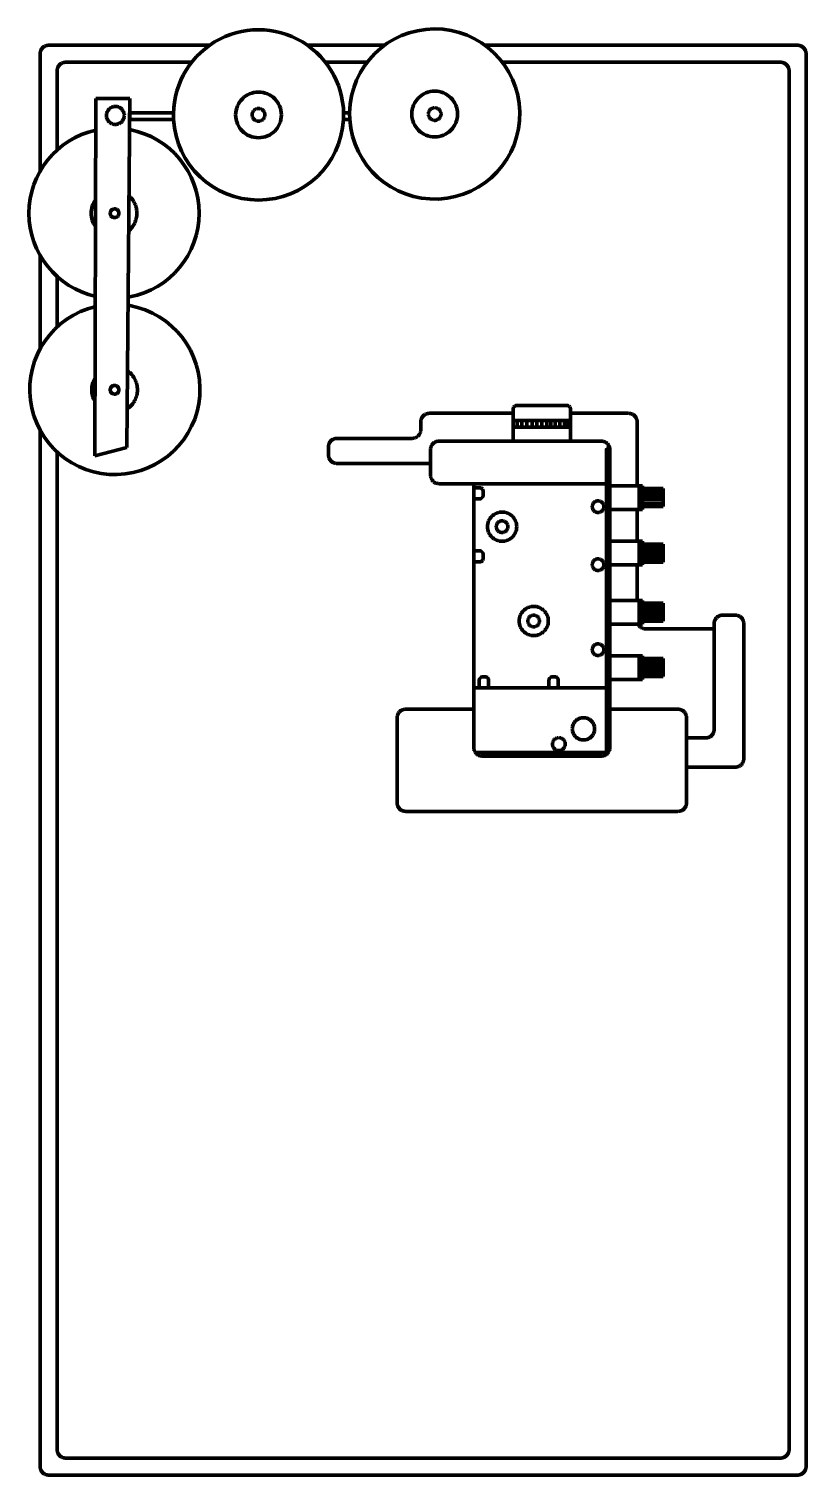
# Model space of a CAD drawing. Header units: inches. Extents: x 424.8 to 447.7, y 1021.2 to 1063.7.
import ezdxf

# ---------------------------------------------------------------- set-up
doc = ezdxf.new("R2010")
doc.units = ezdxf.units.IN
doc.header["$LTSCALE"] = 20
doc.header["$MEASUREMENT"] = 0
doc.linetypes.add('ACAD_ISO02W100', pattern=[15, 12, -3])
doc.layers.add('machines', color=21, linetype='Continuous')

msp = doc.modelspace()

# ---------------------------------------------------------------- linework, layer by layer
at = {"layer": 'machines', "linetype": 'ACAD_ISO02W100', "lineweight": 100}
for p, q in [((434.247, 1061.006), (434.242, 1061.206)), ((439.048, 1052.168), (440.73, 1052.168)), ((439.048, 1051.968), (439.048, 1052.168)), ((439.048, 1051.968), (440.73, 1051.968)), ((439.16, 1051.973), (439.16, 1052.173)), ((439.306, 1051.967), (439.306, 1052.167)), ((439.453, 1051.968), (439.453, 1052.168)), ((439.61, 1051.968), (439.61, 1052.168)), ((439.745, 1051.968), (439.745, 1052.168)), ((439.891, 1051.973), (439.891, 1052.173)), ((440.032, 1051.973), (440.032, 1052.173)), ((440.155, 1051.973), (440.155, 1052.173)), ((440.284, 1051.973), (440.284, 1052.173)), ((440.419, 1051.978), (440.419, 1052.178)), ((440.554, 1051.978), (440.554, 1052.178)), ((440.661, 1051.978), (440.661, 1052.178)), ((426.757, 1051.124), (427.7, 1051.373)), ((436.87, 1051.561), (441.639, 1051.561)), ((436.62, 1050.559), (436.62, 1051.311)), ((441.789, 1051.311), (441.789, 1050.309)), ((441.889, 1051.311), (441.889, 1050.309)), ((442.689, 1051.093), (442.689, 1050.739)), ((442.689, 1050.739), (442.689, 1050.245)), ((441.889, 1050.309), (436.87, 1050.309)), ((441.889, 1050.309), (437.889, 1050.309)), ((437.889, 1050.309), (437.889, 1042.559)), ((441.789, 1042.409), (441.789, 1050.309)), ((441.889, 1042.559), (441.889, 1050.309)), ((442.751, 1049.549), (442.751, 1050.245)), ((442.851, 1049.549), (442.851, 1050.245)), ((425.651, 1046.081), (425.651, 1049.77)), ((442.851, 1050.06), (443.455, 1050.06)), ((442.851, 1049.955), (443.455, 1049.955)), ((442.851, 1049.85), (443.455, 1049.85)), ((442.851, 1049.739), (443.455, 1049.739)), ((442.689, 1048.62), (442.689, 1049.549)), ((425.151, 1046.716), (425.151, 1049.135)), ((442.751, 1047.923), (442.751, 1048.62)), ((442.851, 1047.923), (442.851, 1048.62)), ((442.851, 1048.435), (443.455, 1048.435)), ((442.851, 1048.342), (443.455, 1048.342)), ((442.851, 1048.262), (443.455, 1048.262)), ((442.851, 1048.18), (443.455, 1048.18)), ((442.851, 1048.093), (443.455, 1048.093)), ((442.751, 1046.181), (442.751, 1046.877)), ((442.851, 1046.181), (442.851, 1046.877)), ((442.851, 1046.699), (443.455, 1046.699)), ((442.851, 1046.613), (443.455, 1046.613)), ((442.851, 1046.53), (443.455, 1046.53)), ((442.851, 1046.44), (443.455, 1046.44)), ((442.851, 1046.35), (443.455, 1046.35)), ((442.751, 1044.555), (442.751, 1045.252)), ((442.851, 1044.555), (442.851, 1045.252)), ((442.851, 1045.111), (443.455, 1045.111)), ((442.851, 1045.024), (443.455, 1045.024)), ((442.851, 1044.927), (443.455, 1044.927)), ((442.851, 1044.83), (443.455, 1044.83)), ((442.851, 1044.736), (443.455, 1044.736)), ((437.889, 1044.309), (441.889, 1044.309)), ((437.939, 1042.409), (441.839, 1042.409)), ((438.139, 1042.309), (441.639, 1042.309))]:
    msp.add_line(p, q, dxfattribs=at)
for points in [[(430.131, 1063.188), (425.401, 1063.188, 0.414214), (425.151, 1062.938), (425.151, 1059.492)], [(425.151, 1046.716), (425.151, 1021.438, 0.414214), (425.401, 1021.188), (447.401, 1021.188, 0.414214), (447.651, 1021.438), (447.651, 1062.938, 0.414214), (447.401, 1063.188), (438.213, 1063.188)], [(429.603, 1062.688), (425.901, 1062.688, 0.414214), (425.651, 1062.438), (425.651, 1060.112)], [(425.651, 1046.081), (425.651, 1021.938, 0.414214), (425.901, 1021.688), (446.901, 1021.688, 0.414214), (447.151, 1021.938), (447.151, 1062.438, 0.414214), (446.901, 1062.688), (438.726, 1062.688)], [(436.334, 1051.891), (436.334, 1052.126, -0.414214), (436.584, 1052.376), (439.048, 1052.376)], [(440.73, 1052.376), (442.439, 1052.376, -0.414214), (442.689, 1052.126), (442.689, 1051.093)], [(436.62, 1050.906), (433.87, 1050.906, -0.414214), (433.62, 1051.156), (433.62, 1051.391, -0.414214), (433.87, 1051.641), (436.084, 1051.641)], [(444.139, 1042.949), (444.139, 1043.435, 0.414214), (443.889, 1043.685), (441.889, 1043.685), (441.889, 1047.537)], [(444.139, 1042.841), (444.701, 1042.841, 0.414214), (444.951, 1043.091), (444.951, 1046.198, -0.414214), (445.201, 1046.448), (445.572, 1046.448, -0.414214), (445.822, 1046.198), (445.822, 1045.425)], [(442.716, 1046.181, 0.28142), (442.939, 1046.045), (444.951, 1046.045)], [(445.822, 1045.425), (445.822, 1042.233, -0.414214), (445.572, 1041.983), (444.139, 1041.983)], [(437.889, 1043.685), (435.889, 1043.685, 0.414214), (435.639, 1043.435), (435.639, 1040.935, 0.414214), (435.889, 1040.685), (443.889, 1040.685, 0.414214), (444.139, 1040.935), (444.139, 1043.435)]]:
    msp.add_lwpolyline(points, format="xyb", dxfattribs=at)
for points in [[(435.27, 1063.188), (433.003, 1063.188)], [(434.758, 1062.688), (433.531, 1062.688)], [(426.757, 1051.124), (426.784, 1061.623), (427.784, 1061.623), (427.698, 1051.372)], [(429.07, 1061.006), (427.779, 1061.006), (427.779, 1061.206), (429.068, 1061.206)], [(434.066, 1061.206), (434.242, 1061.206)], [(434.247, 1061.006), (434.063, 1061.006)], [(425.151, 1057.014), (425.151, 1054.271)], [(425.651, 1056.394), (425.651, 1054.914)], [(425.151, 1051.885), (425.151, 1049.135)], [(425.651, 1051.242), (425.651, 1049.77)], [(442.851, 1049.549), (441.889, 1049.549), (441.889, 1050.245), (442.851, 1050.245)], [(442.689, 1049.549), (442.689, 1048.914)], [(442.689, 1049.549), (442.689, 1048.62)], [(442.851, 1047.923), (441.889, 1047.923), (441.889, 1048.62), (442.851, 1048.62)], [(442.689, 1047.923), (442.689, 1046.877)], [(442.851, 1046.181), (441.889, 1046.181), (441.889, 1046.877), (442.851, 1046.877)], [(442.851, 1044.555), (441.889, 1044.555), (441.889, 1045.252), (442.851, 1045.252)]]:
    msp.add_lwpolyline(points, dxfattribs=at)
for points in [[(439.048, 1051.561), (439.048, 1052.506, -0.414214), (439.148, 1052.606), (440.63, 1052.606, -0.414214), (440.73, 1052.506), (440.73, 1051.561)], [(437.889, 1049.864), (437.889, 1050.191), (438.064, 1050.191, -0.414214), (438.164, 1050.091), (438.164, 1049.964, -0.414214), (438.064, 1049.864)], [(437.889, 1048.011), (437.889, 1048.338), (438.064, 1048.338, -0.414214), (438.164, 1048.238), (438.164, 1048.111, -0.414214), (438.064, 1048.011)], [(438.051, 1044.309), (438.051, 1044.536, -0.414214), (438.151, 1044.636), (438.226, 1044.636, -0.414214), (438.326, 1044.536), (438.326, 1044.309)], [(440.098, 1044.309), (440.098, 1044.536, -0.414214), (440.198, 1044.636), (440.273, 1044.636, -0.414214), (440.373, 1044.536), (440.373, 1044.309)]]:
    msp.add_lwpolyline(points, format="xyb", close=True, dxfattribs=at)
for points in [[(442.851, 1049.64), (442.851, 1050.169), (443.455, 1050.169), (443.455, 1049.64)], [(442.851, 1048.007), (442.851, 1048.536), (443.455, 1048.536), (443.455, 1048.007)], [(442.851, 1046.269), (442.851, 1046.798), (443.455, 1046.798), (443.455, 1046.269)], [(442.851, 1044.649), (442.851, 1045.178), (443.455, 1045.178), (443.455, 1044.649)], [(441.889, 1044.555), (441.889, 1044.555), (441.902, 1044.555), (441.902, 1044.555)]]:
    msp.add_lwpolyline(points, close=True, dxfattribs=at)
for centre, radius in [((431.567, 1061.142), 0.672), ((436.742, 1061.168), 0.672), ((427.362, 1061.127), 0.264), ((431.567, 1061.142), 0.187), ((436.742, 1061.168), 0.187), ((427.339, 1058.253), 0.128), ((427.339, 1053.067), 0.128), ((441.542, 1049.633), 0.172), ((438.722, 1049.047), 0.43), ((438.722, 1049.047), 0.172), ((441.542, 1047.929), 0.172), ((439.65, 1046.276), 0.43), ((439.65, 1046.276), 0.172), ((441.542, 1045.433), 0.172), ((441.112, 1043.109), 0.327), ((440.39, 1042.661), 0.189)]:
    msp.add_circle(centre, radius, dxfattribs=at)
for centre, radius, start, end in [((431.567, 1061.142), 2.5, 356.8761, 183.1239), ((436.742, 1061.168), 2.5, 183.7116, 179.1253), ((427.323, 1058.253), 2.5, 280.6443, 79.3557), ((431.567, 1061.142), 2.5, 183.1239, 356.8761), ((427.323, 1058.253), 2.5, 102.4324, 257.5676), ((427.323, 1058.253), 0.672, 144.3539, 215.347), ((427.323, 1058.253), 0.672, 309.6735, 49.3583), ((427.348, 1053.078), 2.5, 103.0338, 79.952), ((427.339, 1053.067), 0.672, 303.2329, 55.7988), ((427.339, 1053.067), 0.672, 149.0419, 210.6589), ((436.084, 1051.891), 0.25, 270, 0), ((436.87, 1051.311), 0.25, 90, 180), ((441.639, 1051.311), 0.25, 0, 90), ((441.839, 1051.311), 0.05, 0, 180), ((436.87, 1050.559), 0.25, 180, 270), ((438.139, 1042.559), 0.25, 180, 270), ((441.639, 1042.559), 0.25, 270, 0)]:
    msp.add_arc(centre, radius, start, end, dxfattribs=at)

doc.saveas('drawing.dxf')
